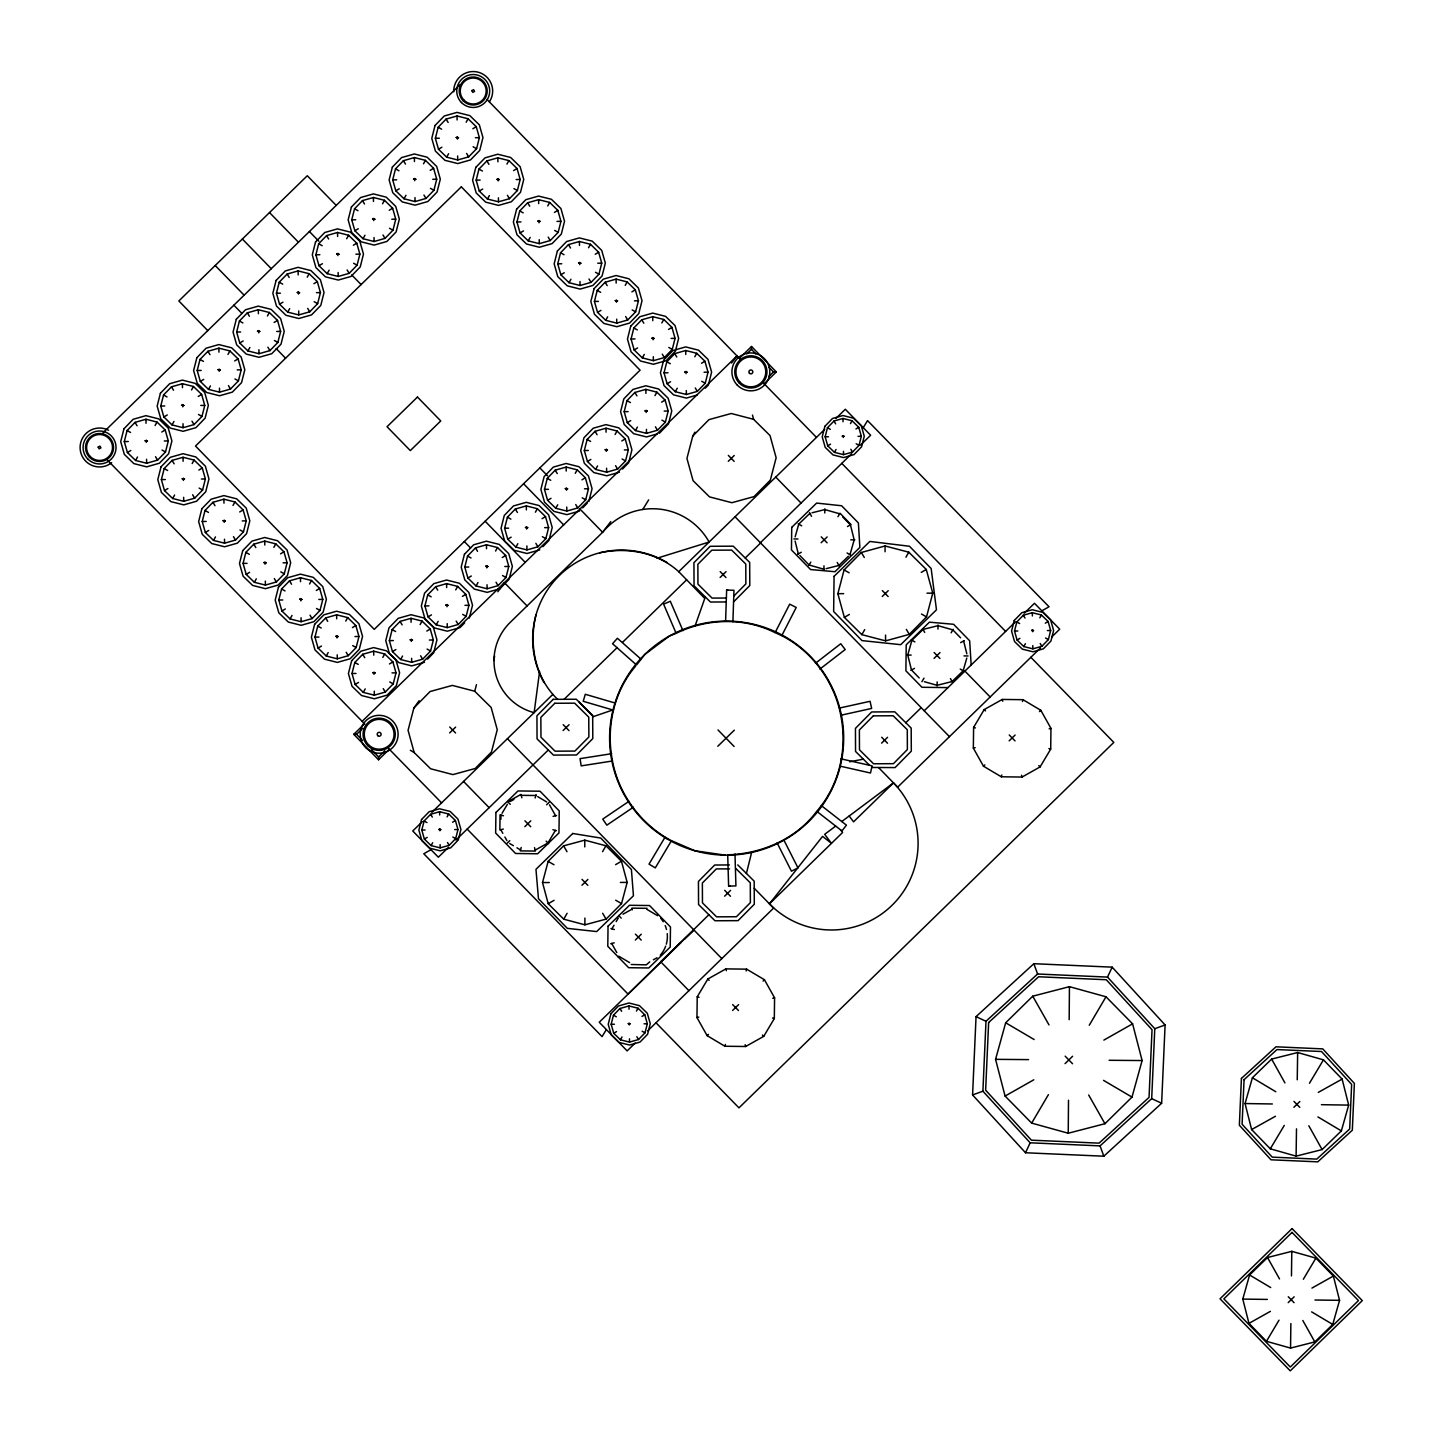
<?xml version="1.0" encoding="UTF-8"?>
<svg xmlns="http://www.w3.org/2000/svg" width="1443" height="1443" viewBox="0 0 1443 1443"><rect width="100%" height="100%" fill="white"/><g stroke="black" fill="none" stroke-linecap="round" stroke-linejoin="round"><path stroke-width="1.5" d="M1068.235 1133.224L1104.941 1123.718L1131.997 1097.113L1142.116 1060.551L1132.593 1023.845L1106.005 996.788L1069.443 986.669L1032.737 996.193L1005.681 1022.78L995.562 1059.342L1005.086 1096.067L1031.673 1123.105L1068.235 1133.224L1068.505 1100.233M1069.173 1019.678L1069.443 986.669M500.919 819.245L500.974 815.061M696.969 1017.568L697.222 996.842L707.828 979.021L725.901 968.884L746.626 969.155L764.447 979.743L774.584 997.816L774.314 1018.542L763.726 1036.363L745.652 1046.5L724.927 1046.247L707.106 1035.641L696.969 1017.568L698.773 1017.099M973.34 748.123L973.61 727.398L984.198 709.577L1002.272 699.44L1022.997 699.693L1040.818 710.299L1050.955 728.372L1050.702 749.097L1040.096 766.918L1022.023 777.056L1001.298 776.785L983.477 766.197L973.34 748.123L975.161 747.654M1290.547 1348.087L1314.826 1341.918L1332.755 1324.44L1339.555 1300.323L1333.368 1276.063L1315.89 1258.134L1291.792 1251.334L1267.513 1257.52L1249.584 1274.999L1242.784 1299.097L1248.971 1323.375L1266.449 1341.305L1290.547 1348.087L1290.872 1323.538M1291.467 1275.901L1291.792 1251.334M823.917 569.877L823.971 565.818M824.783 512.986L824.837 508.91M937.102 685.984L937.156 681.908M937.968 629.076L938.022 625.017M1296.103 1156.132L1322.113 1149.584L1341.359 1130.897L1348.682 1105.104L1342.134 1079.093L1323.447 1059.847L1297.654 1052.524L1271.644 1059.072L1252.398 1077.759L1245.056 1103.552L1251.622 1129.562L1270.291 1148.808L1296.103 1156.132L1296.499 1128.859M1297.239 1079.797L1297.654 1052.524M364.484 723.863L353.751 734.325L378.535 759.758L378.607 756.926L384.794 750.901M746.825 353.86L751.46 349.332L751.532 346.5L776.316 371.933L764.05 383.91M725.595 621.41L726.641 590.043L727.687 590.079M732.9 621.789L733.964 590.295L726.641 590.043M972.582 1094.948L976.045 1016.63L1033.855 963.708L1112.156 967.153L1165.096 1024.963L1161.633 1103.264L1103.823 1156.204L1025.522 1152.759L972.582 1094.948L982.899 1091.197L1030.158 1142.802L1100.071 1145.886L1151.694 1098.628L1154.779 1028.715L1107.521 977.091L1037.589 974.007L985.984 1021.283L982.899 1091.197M493.993 660.533L494.588 656.078M539.592 671.464L534.126 712.644A53.571 53.571 0 0 1 510.155 622.438L602.615 532.287L610.768 521.608M535.984 614.952C528.643 644.281 535.119 678.156 557.665 699.332M746.41 873.448L751.749 851.983M124.296 441.576L127.092 430.537L135.029 422.366L145.977 419.246L157.016 422.041L165.187 429.978L168.308 440.927L165.512 451.966L157.576 460.137L146.627 463.257L135.588 460.461L127.417 452.525L124.296 441.576L128.283 441.522M160.75 406.042L163.546 394.985L171.483 386.814L182.431 383.712L193.47 386.49L201.641 394.426L204.762 405.393L201.966 416.432L194.029 424.603L183.081 427.705L172.042 424.927L163.871 416.991L160.75 406.042L164.736 405.97M161.382 479.617L164.177 468.56L172.096 460.389L183.063 457.287L194.102 460.083L202.273 468.001L205.375 478.968L202.597 490.007L194.661 498.178L183.712 501.28L172.655 498.502L164.484 490.566L161.382 479.617L165.368 479.545M197.204 370.49L200 359.451L207.936 351.28L218.885 348.16L229.924 350.956L238.095 358.892L241.215 369.841L238.42 380.88L230.483 389.051L219.534 392.171L208.495 389.376L200.324 381.439L197.204 370.49L201.19 370.436M236.652 332.034L239.43 320.995L247.366 312.824L258.333 309.722L269.372 312.5L277.543 320.436L280.645 331.385L277.868 342.442L269.931 350.613L258.982 353.715L247.925 350.938L239.754 343.001L236.652 332.034L240.638 331.98M202.236 521.518L205.014 510.461L212.951 502.29L223.899 499.188L234.956 501.966L243.127 509.902L246.23 520.869L243.452 531.908L235.516 540.079L224.549 543.181L213.51 540.404L205.339 532.467L202.236 521.518L206.205 521.446M276.443 293.254L279.221 282.197L287.157 274.026L298.124 270.923L309.163 273.701L317.334 281.638L320.436 292.604L317.658 303.643L309.722 311.814L298.773 314.917L287.716 312.139L279.545 304.202L276.443 293.254L280.429 293.182M315.891 254.798L318.669 243.759L326.605 235.588L337.554 232.467L348.611 235.263L356.782 243.182L359.884 254.148L357.088 265.187L349.17 273.358L338.203 276.461L327.164 273.683L318.993 265.746L315.891 254.798L319.859 254.726M243.073 563.401L245.869 552.362L253.806 544.191L264.754 541.089L275.793 543.867L283.964 551.803L287.085 562.77L284.289 573.809L276.353 581.98L265.404 585.082L254.365 582.305L246.194 574.368L243.073 563.401L247.06 563.347M351.749 219.823L354.545 208.784L362.482 200.613L373.43 197.493L384.469 200.288L392.64 208.225L395.761 219.174L392.965 230.213L385.028 238.384L374.08 241.504L363.041 238.708L354.87 230.772L351.749 219.823L355.736 219.769M278.788 600.035L281.583 588.997L289.52 580.826L300.469 577.723L311.508 580.501L319.679 588.437L322.799 599.386L320.003 610.443L312.067 618.614L301.118 621.717L290.079 618.939L281.908 611.002L278.788 600.035L282.774 599.981M392.712 179.888L395.508 168.849L403.427 160.678L414.394 157.558L425.432 160.353L433.603 168.29L436.724 179.239L433.928 190.278L425.992 198.449L415.043 201.569L404.004 198.773L395.833 190.837L392.712 179.888L396.699 179.834M435.371 138.294L438.167 127.255L446.085 119.084L457.052 115.981L468.091 118.759L476.262 126.695L479.365 137.644L476.587 148.701L468.65 156.872L457.702 159.975L446.663 157.179L438.492 149.26L435.371 138.294L439.357 138.239M314.971 637.139L317.749 626.1L325.685 617.929L336.634 614.808L347.691 617.604L355.844 625.54L358.964 636.489L356.168 647.528L348.25 655.699L337.283 658.82L326.244 656.024L318.073 648.087L314.971 637.139L318.939 637.084M476.172 180.141L478.95 169.084L486.886 160.913L497.835 157.81L508.892 160.606L517.063 168.524L520.165 179.491L517.388 190.53L509.451 198.701L498.484 201.804L487.445 199.026L479.274 191.089L476.172 180.141L480.14 180.068M352.002 673.502L354.798 662.463L362.734 654.292L373.683 651.172L384.722 653.968L392.893 661.904L396.013 672.853L393.217 683.892L385.281 692.063L374.332 695.183L363.293 692.387L355.122 684.451L352.002 673.502L355.988 673.448M389.357 640.62L392.135 629.581L400.072 621.41L411.039 618.307L422.077 621.085L430.248 629.022L433.351 639.971L430.573 651.027L422.637 659.198L411.67 662.301L400.631 659.523L392.46 651.587L389.357 640.62L393.344 640.566M516.955 221.969L519.751 210.931L527.669 202.76L538.636 199.657L549.675 202.435L557.846 210.371L560.948 221.32L558.17 232.377L550.234 240.548L539.285 243.651L528.228 240.873L520.057 232.936L516.955 221.969L520.941 221.915M424.927 605.934L427.723 594.895L435.66 586.724L446.608 583.621L457.647 586.399L465.818 594.336L468.939 605.284L466.143 616.341L458.207 624.512L447.258 627.615L436.219 624.837L428.048 616.901L424.927 605.934L428.914 605.88M464.79 567.081L467.568 556.042L475.505 547.871L486.453 544.769L497.51 547.546L505.681 555.483L508.784 566.45L505.988 577.489L498.069 585.66L487.103 588.762L476.064 585.984L467.893 578.048L464.79 567.081L468.759 567.027M557.756 263.816L560.533 252.778L568.47 244.607L579.419 241.486L590.476 244.282L598.647 252.218L601.749 263.167L598.953 274.206L591.035 282.377L580.068 285.498L569.029 282.702L560.858 274.765L557.756 263.816L561.724 263.762M469.282 618.091L472.528 605.248L468.903 592.496L459.397 583.261L446.554 580.032L433.82 583.639L424.585 593.145L421.338 605.988L424.963 618.74L434.469 627.958L447.312 631.204L460.046 627.597L464.664 622.835M421.807 830.068L424.098 820.995L430.627 814.285L439.628 811.724L448.701 814.014L455.411 820.526L457.972 829.545L455.681 838.617L449.152 845.327L440.151 847.871L431.078 845.58L424.368 839.068L421.807 830.068L425.09 830.014M504.635 528.228L507.413 517.189L515.349 509.018L526.316 505.916L537.355 508.694L545.526 516.63L548.629 527.597L545.851 538.636L537.914 546.807L526.948 549.909L515.909 547.131L507.738 539.195L504.635 528.228L508.621 528.174M544.48 489.393L547.276 478.336L555.194 470.165L566.161 467.063L577.2 469.841L585.371 477.777L588.473 488.744L585.696 499.783L577.759 507.954L566.81 511.056L555.771 508.279L547.6 500.342L544.48 489.393L548.466 489.321M594.426 301.443L597.222 290.404L605.158 282.233L616.107 279.112L627.146 281.908L635.317 289.845L638.437 300.793L635.641 311.832L627.705 320.003L616.756 323.124L605.717 320.328L597.546 312.391L594.426 301.443L598.412 301.389M584.325 450.541L587.121 439.484L595.057 431.313L606.006 428.21L617.045 430.988L625.216 438.925L628.336 449.891L625.54 460.93L617.604 469.101L606.655 472.204L595.616 469.426L587.445 461.489L584.325 450.541L588.311 450.469M588.834 501.533L592.063 488.69L588.455 475.937L578.95 466.72L566.107 463.474L553.354 467.081L544.137 476.587L540.891 489.43L544.516 502.182L554.022 511.417L566.865 514.646L579.599 511.038M631.06 339.015L633.838 327.958L641.774 319.787L652.741 316.684L663.78 319.462L671.951 327.399L675.053 338.365L672.276 349.404L664.339 357.575L653.372 360.678L642.333 357.9L634.162 349.964L631.06 339.015L635.028 338.943M624.188 411.688L626.965 400.631L634.902 392.46L645.851 389.357L656.908 392.153L665.079 400.072L668.181 411.039L665.403 422.077L657.467 430.248L646.5 433.351L635.461 430.573L627.29 422.637L624.188 411.688L628.156 411.616M664.033 372.835L666.81 361.796L674.747 353.625L685.714 350.505L696.753 353.301L704.924 361.219L708.026 372.186L705.248 383.225L697.312 391.396L686.363 394.498L675.306 391.72L667.135 383.784L664.033 372.835L668.019 372.781M611.165 1024.277L613.455 1015.205L619.967 1008.495L628.968 1005.951L638.04 1008.224L644.768 1014.754L647.312 1023.754L645.021 1032.827L638.509 1039.537L629.509 1042.099L620.436 1039.808L613.726 1033.278L611.165 1024.277L614.429 1024.241M825.162 436.814L827.452 427.741L833.982 421.031L842.983 418.47L852.055 420.761L858.765 427.29L861.327 436.291L859.036 445.364L852.506 452.074L843.506 454.635L834.433 452.344L827.723 445.815L825.162 436.814L828.444 436.778M1014.519 631.042L1016.81 621.969L1023.321 615.241L1032.322 612.698L1041.395 614.989L1048.123 621.5L1050.666 630.501L1048.376 639.574L1041.864 646.284L1032.863 648.845L1023.79 646.554L1017.081 640.043L1014.519 631.042L1017.784 630.988M413.888 707.972L408.062 730.302L414.177 752.561L430.627 768.776L452.958 774.602L475.234 768.488L491.45 752.037L497.258 729.707L491.143 707.449L474.693 691.233L452.362 685.407L430.104 691.522L413.888 707.972L419.137 700.703M692.766 436.057L686.94 458.405L693.073 480.663L709.505 496.879L731.854 502.705L754.112 496.572L770.328 480.14L776.154 457.792L770.021 435.533L753.589 419.318L731.24 413.492L708.982 419.624L692.766 436.057L694.931 432.16M837.86 593.686L844.083 569.931L861.363 552.471L885.046 545.977L908.801 552.2L926.262 569.462L932.755 593.145L926.532 616.901L909.27 634.379L885.587 640.872L861.832 634.649L844.353 617.37L837.86 593.686L843.668 593.65M542.514 882.557L548.142 861.381L563.618 845.851L584.776 840.151L605.952 845.778L621.464 861.255L627.164 882.413L621.536 903.589L606.06 919.119L584.902 924.819L563.726 919.173L548.214 903.715L542.514 882.557L549.278 882.539M474.693 691.233L476.479 684.704M705.302 596.933L695.129 625.775M521.23 847.456L520.274 850.883L535.407 851.081L534.523 847.636M535.155 798.015L536.129 794.57M631.222 964.501L646.32 964.844L649.729 961.85M724.927 1046.247L725.432 1044.443M746.121 970.941L746.626 969.155M1001.298 776.785L1001.803 774.999M1022.492 701.496L1022.997 699.693M795.147 536.814L798.773 524.098L809.866 513.347M849.981 554.707L854.202 539.862L850.432 524.891L842.748 516.973M966.792 658.08L963.166 670.815L952.073 681.547L937.102 685.317L924.368 681.709M1025.522 1152.759L1030.158 1142.802M1107.521 977.091L1112.156 967.153M781.817 635.551L796.211 607.485L789.7 604.148L775.089 632.647C808.928 646.59 834.036 679.617 840.764 715.277L871.644 708.441L870.057 701.298L839.573 708.044M135.588 460.461L137.518 456.998M155.086 425.523L157.016 422.041M172.042 424.927L173.972 421.446M191.54 389.971L193.47 386.49M208.495 389.376L210.425 385.912M227.994 354.437L229.924 350.956M247.925 350.938L249.873 347.456M267.424 315.981L269.372 312.5M172.655 498.502L174.603 495.021M192.172 463.546L194.102 460.083M287.716 312.139L289.664 308.658M307.215 277.182L309.163 273.701M327.164 273.683L329.094 270.202M346.663 238.726L348.611 235.263M363.041 238.708L364.971 235.227M382.539 203.752L384.469 200.288M213.51 540.404L215.458 536.922M233.008 505.447L234.956 501.966M404.004 198.773L405.934 195.292M423.502 163.817L425.432 160.353M446.663 157.179L448.593 153.716M466.161 122.24L468.091 118.759M254.365 582.305L256.295 578.823M273.863 547.348L275.793 543.867M487.445 199.026L489.375 195.545M506.944 164.069L508.892 160.606M290.079 618.939L292.009 615.458M309.578 583.982L311.508 580.501M528.228 240.873L530.176 237.392M547.745 205.916L549.675 202.435M326.244 656.024L328.174 652.561M345.743 621.085L347.691 617.604M569.029 282.702L570.959 279.221M588.528 247.745L590.476 244.282M363.293 692.387L365.223 688.906M382.792 657.431L384.722 653.968M400.631 659.523L402.579 656.042M420.129 624.566L422.077 621.085M605.717 320.328L607.647 316.847M625.216 285.371L627.146 281.908M436.219 624.837L438.149 621.356M455.717 589.88L457.647 586.399M476.064 585.984L477.994 582.503M495.562 551.028L497.51 547.546M515.909 547.131L517.857 543.65M535.407 512.175L537.355 508.694M555.771 508.279L557.701 504.797M575.27 473.322L577.2 469.841M642.333 357.9L644.281 354.419M661.832 322.943L663.78 319.462M595.616 469.426L597.546 465.945M615.115 434.469L617.045 430.988M635.461 430.573L637.409 427.092M654.96 395.616L656.908 392.153M675.306 391.72L677.254 388.239M694.804 356.764L696.753 353.301M431.078 845.58L432.684 842.73M447.096 816.864L448.701 814.014M834.433 452.344L836.038 449.476M850.45 423.629L852.055 420.761M620.436 1039.808L622.023 1036.94M636.453 1011.092L638.04 1008.224M1023.79 646.554L1025.378 643.704M1039.808 617.838L1041.395 614.989M861.832 634.649L864.7 629.617M905.933 557.232L908.801 552.2M563.726 919.173L567.099 913.311M602.579 851.659L605.952 845.778M1031.673 1123.105L1048.412 1094.66M1089.267 1025.233L1106.005 996.788M502.056 813.275L507.395 804.292M555.411 830.392L547.943 842.983L535.173 850.143M664.989 837.265L649.007 864.141L655.302 867.874L671.464 840.71C641.54 824.963 619.119 795.003 612.608 761.814M611.886 928.823L614.015 925.234M616.161 921.644L618.289 918.037M1266.449 1341.305L1279.003 1320.183M1303.336 1279.256L1315.89 1258.134M808.729 565.566L810.822 562.085M837.932 516.72L840.024 513.239L851.009 524.567L847.456 526.533M921.915 681.655L924.007 678.174M951.117 632.828L953.21 629.328M1270.291 1148.808L1284.288 1125.396M1309.45 1083.278L1323.447 1059.847M863.257 427.687L867.532 420.598L1049.025 606.763L1041.828 610.84M642.766 509.469L648.647 499.873M606.367 1029.58L602.056 1036.615L423.791 853.769L430.97 849.674M497.835 591.756L504.401 582.665L527.074 605.934M731.565 363.023L736.994 355.898L362.139 721.356M635.515 666.287C613.528 691.846 605.88 728.192 612.517 760.984L581.186 765.872L580.05 758.639L611.652 753.697M816.251 811.886C795.796 839.267 761.381 853.823 727.705 854.833L728.625 886.128L735.93 885.912L734.992 853.967M841.774 821.536L893.488 782.882A86.634 86.634 0 0 1 891.936 905.392A86.634 86.634 0 0 1 769.444 903.841L822.582 836.363L831.457 843.361L824.693 834.307L835.695 826.081M427.543 659.108L433.712 652.777L436.94 639.934L433.333 627.182L423.827 617.947L410.984 614.718L398.232 618.326L389.015 627.831L385.768 640.674L389.376 653.426L398.881 662.644L411.724 665.89L424.476 662.283M542.821 546.717L548.989 540.385L552.218 527.543L548.611 514.79L539.105 505.555L526.262 502.326L513.51 505.934L504.292 515.44L501.046 528.282L504.653 541.035L514.159 550.27L527.002 553.499L539.754 549.891M582.683 507.864L587.301 503.12M622.528 469.011L628.679 462.68L631.926 449.837L628.3 437.085L618.794 427.868L605.952 424.621L593.217 428.228L583.982 437.734L580.735 450.595L584.361 463.329L593.867 472.564L606.709 475.793L619.444 472.186M659.307 433.333L668.524 423.827L671.771 410.984L668.163 398.232L658.657 389.015L645.815 385.768L633.062 389.394L623.827 398.881L620.598 411.742L624.206 424.476L633.711 433.712L646.554 436.94L657.178 433.928M705.302 388.149L708.387 384.974L711.615 372.132L708.008 359.379L698.502 350.162L685.659 346.915L672.907 350.541L663.69 360.047L660.443 372.889L664.051 385.624L673.556 394.859L686.417 398.088L697.023 395.075M733.765 596.139L745.869 583.91L745.778 564.051L731.673 550.108L711.814 550.198L697.853 564.303L697.961 584.144L712.066 598.105L726.37 598.033M733.567 601.911L749.801 585.515L749.675 562.409L733.26 546.176L710.172 546.284L693.939 562.698L694.047 585.786L710.461 602.038L726.244 601.947M102.904 432.864L460.028 84.686M739.249 358.477L751.532 346.5M353.751 734.325L356.565 734.325L362.752 728.3M768.866 376.461L773.502 371.933L776.316 371.933M378.535 759.758L389.285 749.278M449.675 732.9L455.627 727.11M728.282 461.291L734.234 455.483M422.366 821.608L412.752 830.988L438.329 857.214L448.575 847.239M431.8 812.409L552.849 694.39M599.711 552.813C627.092 546.789 657.701 552.416 678.715 571.681L824.747 429.311M835.822 418.524L845.309 409.271L870.634 435.245L860.389 445.238M564.123 699.296L617.225 647.528M686.652 579.833L622.654 642.225M563.113 730.537L569.047 724.729M720.111 577.471L726.063 571.662M760.371 542.748L851.659 453.733M455.952 840.024L548.304 749.999M745.219 558.008L760.623 543.001M507.251 843.163L509.812 840.674M546.59 804.797L549.134 802.308M524.837 826.677L530.79 820.869M821.175 542.748L827.128 536.94M717.784 746.265L734.307 730.158M581.944 885.244L587.896 879.436M882.268 596.482L888.221 590.692M618.163 956.907L618.849 956.222L629.635 962.643M635.335 940.024L641.287 934.216M934.054 658.387L940.006 652.579M724.62 896.193L730.573 890.385M881.619 743.127L887.571 737.319M708.874 914.718L628.084 994.137L467.171 829.094M905.789 722.727L921.211 707.701M681.06 942.495L599.242 1022.257L627.146 1050.901L635.154 1043.073M684.271 939.357L693.903 929.959L660.66 961.723L688.906 990.674M924.205 710.786L1015.475 621.807M1024.223 613.275L1034.469 603.282L1059.703 629.184L1051.694 636.994M769.444 903.841L842.568 832.539L840.602 829.887M893.488 782.882L853.534 821.843L849.187 815.998M647.727 1030.825L773.61 908.098L754.22 888.239M1040.475 647.925L897.654 787.156L878.643 767.658M732.611 1010.461L738.563 1004.653M1009.162 740.836L1015.114 735.046M707.106 1035.641L708.441 1034.342M763.113 981.042L764.447 979.743M983.477 766.197L984.811 764.898M1039.483 711.597L1040.818 710.299M1065.06 1063.635L1072.618 1056.258M1293.902 1107.286L1299.854 1101.478M1288.202 1302.614L1294.137 1296.824M848.394 556.24L838.888 565.458L826.063 568.686M815.511 663.221L840.746 643.74L845.201 649.53L819.895 669.083M629.022 801.316L602.741 819.101L606.836 825.162L633.405 807.196M438.492 149.26L441.901 147.204M472.853 128.734L476.262 126.695M395.833 190.837L399.242 188.799M430.194 170.328L433.603 168.29M354.87 230.772L358.279 228.734M389.231 210.263L392.64 208.225M318.993 265.746L322.402 263.708M353.355 245.238L356.782 243.182M279.545 304.202L282.972 302.164M313.925 283.676L317.334 281.638M479.274 191.089L482.684 189.051M513.636 170.581L517.063 168.524M239.754 343.001L243.182 340.963M274.116 322.474L277.543 320.436M200.324 381.439L203.734 379.401M234.686 360.93L238.095 358.892M163.871 416.991L167.28 414.953M198.232 396.464L201.641 394.426M127.417 452.525L130.826 450.487M161.778 432.016L165.187 429.978M520.057 232.936L523.484 230.898M554.437 212.41L557.846 210.371M164.484 490.566L167.911 488.528M198.863 470.057L202.273 468.001M560.858 274.765L564.267 272.727M595.219 254.257L598.647 252.218M205.339 532.467L208.766 530.429M239.7 511.94L243.127 509.902M597.546 312.391L600.955 310.353M631.908 291.883L635.317 289.845M246.194 574.368L249.603 572.33M280.555 553.841L283.964 551.803M634.162 349.964L637.59 347.925M668.524 329.437L671.951 327.399M281.908 611.002L285.317 608.964M316.27 590.476L319.679 588.437M667.135 383.784L670.562 381.746M701.514 363.275L704.924 361.219M627.29 422.637L630.717 420.598M661.652 402.128L665.079 400.072M587.445 461.489L590.854 459.451M621.807 440.963L625.216 438.925M547.6 500.342L551.01 498.304M581.962 479.816L585.371 477.777M318.073 648.087L321.482 646.049M352.435 627.579L355.844 625.54M507.738 539.195L511.165 537.157M542.099 518.668L545.526 516.63M467.893 578.048L471.302 576.01M502.254 557.521L505.681 555.483M428.048 616.901L431.457 614.862M462.409 596.374L465.818 594.336M392.46 651.587L395.887 649.548M426.821 631.06L430.248 629.022M355.122 684.451L358.531 682.413M389.484 663.942L392.893 661.904M827.723 445.815L830.537 444.137M855.952 428.968L858.765 427.29M424.368 839.068L427.182 837.391M452.597 822.203L455.411 820.526M1017.081 640.043L1019.876 638.365M1045.309 623.178L1048.123 621.5M613.726 1033.278L616.522 1031.601M641.955 1016.431L644.768 1014.754M844.353 617.37L849.368 614.447M921.265 572.384L926.262 569.462M548.214 903.715L554.058 900.324M615.62 864.646L621.464 861.255M1005.086 1096.067L1033.801 1079.797M1103.877 1040.096L1132.593 1023.845M510.281 801.46L513.924 799.422M623.015 914.195L632.124 909.09M653.372 959.811L657.016 957.755M1248.971 1323.375L1270.399 1311.362M1311.94 1288.076L1333.368 1276.063M797.745 554.238L801.298 552.254M910.93 670.328L914.483 668.362M960.641 642.64L964.195 640.656M1251.622 1129.562L1275.45 1116.269M1318.289 1092.387L1342.134 1079.093M675.685 633.531L669.408 636.038L644.949 654.328L636.543 664.989L612.553 643.74L617.406 638.257L641.089 659.235M1154.779 1028.715L1165.096 1024.963M657.034 558.225L709.126 542.027A64.719 64.719 0 0 0 602.615 532.287L579.942 509.018M592.694 716.846L613.509 709.722M849.674 761.814L863.347 759.162M503.3 829.076L499.855 829.941L500.036 814.808L503.463 815.764M553.084 816.395L556.547 815.529M1049.151 728.841L1050.955 728.372M610.75 943.704L614.213 942.82M772.781 998.285L774.584 997.816M811.994 512.806L824.837 509.577L839.682 513.798M475.396 137.716L479.365 137.644M432.738 179.293L436.724 179.239M516.179 179.545L520.165 179.491M391.774 219.228L395.761 219.174M556.98 221.392L560.948 221.32M355.898 254.202L359.884 254.148M597.763 263.221L601.749 263.167M316.468 292.658L320.436 292.604M634.451 300.847L638.437 300.793M276.677 331.457L280.645 331.385M671.085 338.42L675.053 338.365M237.229 369.895L241.215 369.841M704.058 372.24L708.026 372.186M200.775 405.447L204.762 405.393M664.195 411.093L668.181 411.039M164.322 440.981L168.308 440.927M858.044 436.327L861.327 436.291M624.35 449.945L628.336 449.891M201.407 479.022L205.375 478.968M584.505 488.798L588.473 488.744M242.244 520.923L246.23 520.869M544.66 527.651L548.629 527.597M283.099 562.824L287.085 562.77M504.797 566.504L508.784 566.45M318.813 599.458L322.799 599.386M464.953 605.357L468.939 605.284M354.978 636.543L358.964 636.489M1047.402 630.555L1050.666 630.501M429.383 640.043L433.351 639.971M392.027 672.907L396.013 672.853M454.689 829.581L457.972 829.545M644.047 1023.808L647.312 1023.754M728.607 885.605L730.248 886.074M926.965 593.181L932.755 593.145M729.382 864.934L714.682 865.024L698.448 881.439L698.556 904.527L714.97 920.76L738.058 920.652L754.31 904.238L754.184 881.15L737.77 864.898M729.563 868.866L716.323 868.92L702.362 883.026L702.47 902.885L716.576 916.846L736.417 916.738L750.378 902.633L750.288 882.791L736.183 868.83M620.4 882.431L627.164 882.413M995.562 1059.342L1028.57 1059.613M1109.108 1060.28L1142.116 1060.551M947.979 687.608L921.951 687.283L905.897 670.815L906.222 644.787L929.418 622.167L953.607 624.296L969.66 640.764L971.175 664.989M521.23 795.327L535.858 795.508M1242.784 1299.097L1267.351 1299.421M1314.988 1300.017L1339.555 1300.323M793.903 538.924L797.961 538.997M850.793 539.808L854.851 539.862M907.088 655.032L911.146 655.086M963.978 655.898L968.055 655.97M1245.056 1103.552L1272.347 1103.967M1321.391 1104.689L1348.682 1105.104M725.162 855.14L694.913 850.775L671.897 840.89M840.89 758.82L872.095 765.872L870.49 773.015L839.826 766.089M973.61 727.398L975.396 727.903M1048.899 748.592L1050.702 749.097M552.922 829.689L556.349 830.663M610.948 928.552L614.375 929.526M697.222 996.842L699.025 997.347M772.528 1018.036L774.314 1018.542M823.917 569.227L809.072 565.007L799.855 555.501M615.403 703.102L585.281 694.281L583.225 701.298L613.455 710.154M774.747 632.503C744.227 617.225 706.583 618.289 676.154 633.351L663.6 604.13L670.31 601.244L682.954 630.627M976.045 1016.63L985.984 1021.283M1151.694 1098.628L1161.633 1103.264M438.167 127.255L441.63 129.185M473.106 146.753L476.587 148.701M478.95 169.084L482.431 171.032M513.906 188.6L517.388 190.53M519.751 210.931L523.214 212.879M554.689 230.429L558.17 232.377M560.533 252.778L564.015 254.708M595.49 272.276L598.953 274.206M395.508 168.849L398.971 170.779M430.447 188.348L433.928 190.278M597.222 290.404L600.685 292.334M632.16 309.902L635.641 311.832M827.452 427.741L830.32 429.347M856.168 443.759L859.036 445.364M633.838 327.958L637.319 329.906M668.794 347.474L672.276 349.404M666.81 361.796L670.292 363.726M701.767 381.295L705.248 383.225M354.545 208.784L358.008 210.714M389.484 228.283L392.965 230.213M626.965 400.631L630.447 402.579M661.922 420.147L665.403 422.077M1016.81 621.969L1019.66 623.556M1045.526 637.986L1048.376 639.574M318.669 243.759L322.15 245.689M353.625 263.257L357.088 265.187M587.121 439.484L590.602 441.432M622.077 458.982L625.54 460.93M279.221 282.197L282.702 284.145M314.177 301.695L317.658 303.643M547.276 478.336L550.739 480.285M582.214 497.835L585.696 499.783M239.43 320.995L242.911 322.943M274.386 340.494L277.868 342.442M507.413 517.189L510.894 519.137M542.37 536.688L545.851 538.636M200 359.451L203.481 361.381M234.956 378.95L238.42 380.88M467.568 556.042L471.049 557.99M502.525 575.541L505.988 577.489M163.546 394.985L167.009 396.933M198.485 414.484L201.966 416.432M427.723 594.895L431.186 596.843M462.68 614.393L466.143 616.341M127.092 430.537L130.555 432.467M162.031 450.036L165.512 451.966M164.177 468.56L167.641 470.508M199.116 488.077L202.597 490.007M205.014 510.461L208.495 512.409M239.971 529.96L243.452 531.908M392.135 629.581L395.616 631.529M427.092 649.079L430.573 651.027M245.869 552.362L249.332 554.31M280.808 571.861L284.289 573.809M281.583 588.997L285.047 590.927M316.522 608.495L320.003 610.443M317.749 626.1L321.23 628.03M352.705 645.598L356.168 647.528M354.798 662.463L358.279 664.393M389.754 681.962L393.217 683.892M424.098 820.995L426.966 822.582M452.813 837.012L455.681 838.617M613.455 1015.205L616.305 1016.81M642.171 1031.24L645.021 1032.827M844.083 569.931L849.133 572.799M921.5 614.033L926.532 616.901M548.142 861.381L554.004 864.754M615.674 900.216L621.536 903.589M1005.681 1022.78L1034.126 1039.519M1103.552 1080.374L1131.997 1097.113M537.662 796.59L546.644 801.929M657.557 915.674L646.771 909.27L647.041 908.332L631.89 908.134L632.323 909.811M1249.584 1274.999L1270.706 1287.553M1311.633 1311.885L1332.755 1324.44M509.74 843.542L513.347 845.67M516.937 847.817L520.526 849.945M798.213 523.755L801.695 525.847M847.059 552.958L850.54 555.05M911.399 639.844L914.88 641.937M960.244 669.065L963.726 671.139M1252.398 1077.759L1275.81 1091.756M1317.928 1116.918L1341.359 1130.897M410.335 750.252L414.177 752.561M821.247 805.537L846.428 825.162L841.936 830.934L816.72 811.291C839.231 785.695 847.546 749.061 840.836 715.89M869.552 765.295L855.555 751.46L855.446 728.372L871.68 711.958L894.786 711.832L911.182 728.084L911.309 751.172L895.057 767.586L871.734 767.46M751.46 349.332L755.861 353.86M769.083 367.424L773.502 371.933M486.922 99.387L740.115 359.091M763.491 383.062L816.449 437.391M841.792 463.365L1005.609 631.421M1030.861 657.305L1113.816 742.405L738.96 1107.863L655.988 1022.762M775.757 477.074L801.081 503.066M964.916 671.103L990.151 696.987M882.34 590.62L888.148 596.554M934.126 652.507L939.934 658.459M821.247 536.868L827.055 542.821M1009.234 734.956L1015.042 740.908M984.198 709.577L985.497 710.912M1038.798 765.584L1040.096 766.918M728.354 455.411L734.144 461.363M735.046 516.756L949.44 736.67M1293.974 1101.406L1299.782 1107.358M720.183 571.59L725.973 577.543M881.691 737.247L887.499 743.199M336.219 205.393L307.287 175.739L178.842 300.956L207.774 330.627M678.715 571.681L704.292 597.925M309.397 231.547L318.813 241.179M351.713 274.928L361.111 284.578M539.844 467.911L547.564 475.811M269.516 212.554L298.448 242.226M523.593 483.766L563.672 524.891M1065.15 1056.168L1072.528 1063.725M1288.274 1296.752L1294.064 1302.686M242.37 239.033L271.284 268.705M717.983 729.942L734.108 746.482M485.137 521.248L525.234 562.373M215.205 265.512L244.138 295.184M233.874 305.194L241.702 313.221M276.172 348.575L285.57 358.225M464.321 541.558L470.49 547.871M579.238 702.182L592.676 715.962M563.185 724.657L568.975 730.609M724.693 890.313L730.483 896.265M507.413 738.69L721.807 958.603M707.828 979.021L709.126 980.356M732.683 1004.581L738.491 1010.533M762.427 1035.028L763.726 1036.363M449.747 727.038L455.555 732.972M510.263 804.346L507.774 801.785L520.977 794.39L521.861 797.835M546.121 841.125L548.611 843.686M618.686 915.547L621.175 918.091M524.909 820.796L530.717 826.749M582.016 879.364L587.824 885.317M635.425 934.144L641.215 940.096M463.564 781.439L489.141 807.683M107.341 460.01L364.7 723.989M388.636 748.538L441.594 802.867M356.565 734.325L362.446 740.349M371.266 749.404L378.607 756.926M960.551 637.806L952.867 629.888L938.022 625.667L923.051 629.437L911.958 640.187L907.737 655.032L911.507 670.021L919.191 677.939M1023.321 615.241L1024.999 618.055M1040.187 643.488L1041.864 646.284M833.982 421.031L835.659 423.845M850.829 449.26L852.506 452.074M674.747 353.625L676.785 357.034M695.273 387.987L697.312 391.396M641.774 319.787L643.812 323.214M662.301 354.166L664.339 357.575M605.158 282.233L607.196 285.642M625.667 316.594L627.705 320.003M568.47 244.607L570.508 248.016M588.978 278.968L591.035 282.377M527.669 202.76L529.725 206.187M548.196 237.121L550.234 240.548M634.902 392.46L636.94 395.887M655.429 426.839L657.467 430.248M486.886 160.913L488.924 164.34M507.413 195.292L509.451 198.701M446.085 119.084L448.142 122.493M466.612 153.445L468.65 156.872M595.057 431.313L597.095 434.74M615.566 465.692L617.604 469.101M403.427 160.678L405.483 164.087M423.953 195.039L425.992 198.449M555.194 470.165L557.251 473.593M575.721 504.527L577.759 507.954M362.482 200.613L364.52 204.022M382.99 234.975L385.028 238.384M515.349 509.018L517.388 512.445M535.876 543.38L537.914 546.807M326.605 235.588L328.643 238.997M347.114 269.949L349.17 273.358M475.505 547.871L477.543 551.298M496.031 582.232L498.069 585.66M287.157 274.026L289.195 277.453M307.684 308.387L309.722 311.814M435.66 586.724L437.698 590.151M456.168 621.085L458.207 624.512M247.366 312.824L249.405 316.251M267.893 347.186L269.931 350.613M400.072 621.41L402.11 624.837M420.598 655.771L422.637 659.198M619.967 1008.495L621.644 1011.309M636.832 1036.723L638.509 1039.537M207.936 351.28L209.975 354.689M228.445 385.642L230.483 389.051M362.734 654.292L364.772 657.701M383.243 688.654L385.281 692.063M325.685 617.929L327.723 621.338M346.194 652.29L348.25 655.699M430.627 814.285L432.305 817.081M447.474 842.514L449.152 845.327M289.52 580.826L291.558 584.235M310.029 615.187L312.067 618.614M171.483 386.814L173.521 390.241M191.991 421.176L194.029 424.603M253.806 544.191L255.844 547.619M274.314 578.553L276.353 581.98M212.951 502.29L214.989 505.717M233.477 536.652L235.516 540.079M172.096 460.389L174.152 463.816M192.622 494.769L194.661 498.178M135.029 422.366L137.067 425.775M155.537 456.728L157.576 460.137M861.363 552.471L864.285 557.467M906.348 629.364L909.27 634.379M563.618 845.851L567.009 851.713M602.669 913.257L606.06 919.119M1032.737 996.193L1048.989 1024.909M1088.689 1095.003L1104.941 1123.718M1267.513 1257.52L1279.526 1278.949M1302.813 1320.489L1314.826 1341.918M549.458 804.815L555.609 815.764M611.706 943.469L616.81 952.578M500.793 829.707L502.831 833.351M504.888 836.994L506.926 840.656M1271.644 1059.072L1284.919 1082.899M1308.819 1125.756L1322.113 1149.584M922.726 628.859L924.71 632.413M950.432 678.571L952.398 682.124M809.541 512.77L811.525 516.323M837.229 562.481L839.213 566.035M783.928 840.169L797.979 867.892L791.449 871.193L777.11 842.91M1033.855 963.708L1037.589 974.007M1100.071 1145.886L1103.823 1156.204M752.488 415.097L753.589 419.318M1002.272 699.44L1002.741 701.244M1021.554 775.234L1022.023 777.056M725.901 968.884L726.37 970.706M745.183 1044.696L745.652 1046.5M963.617 640.981L966.846 653.823M795.093 541.089L798.322 553.914M1032.322 612.698L1032.376 615.963M1032.575 629.833L1032.611 631.691M1032.809 645.58L1032.863 648.845M842.983 418.47L843.019 421.753M843.235 435.606L843.253 437.482M843.47 451.352L843.506 454.635M685.714 350.505L685.768 354.491M686.02 371.356L686.056 373.629M686.291 390.53L686.363 394.498M652.741 316.684L652.795 320.671M653.048 337.536L653.066 339.808M653.318 356.71L653.372 360.678M645.851 389.357L645.923 393.344M646.157 410.209L646.193 412.482M646.446 429.383L646.5 433.351M628.968 1005.951L629.022 1009.216M629.22 1023.087L629.256 1024.945M629.455 1038.816L629.509 1042.099M616.107 279.112L616.161 283.099M616.414 299.982L616.45 302.236M616.702 319.137L616.756 323.124M606.006 428.21L606.06 432.197M606.313 449.062L606.349 451.334M606.601 468.235L606.655 472.204M579.419 241.486L579.491 245.472M579.725 262.355L579.761 264.61M580.014 281.511L580.068 285.498M566.161 467.063L566.215 471.049M566.468 487.914L566.504 490.187M566.756 507.088L566.81 511.056M538.636 199.657L538.69 203.625M538.942 220.508L538.979 222.781M539.213 239.664L539.285 243.651M526.316 505.916L526.37 509.884M526.623 526.767L526.641 529.04M526.893 545.941L526.948 549.909M497.835 157.81L497.907 161.796M498.142 178.661L498.178 180.934M498.43 197.835L498.484 201.804M486.453 544.769L486.525 548.737M486.76 565.62L486.796 567.893M487.049 584.776L487.103 588.762M457.052 115.981L457.106 119.949M457.359 136.832L457.395 139.105M457.647 155.988L457.702 159.975M446.608 583.621L446.663 587.59M446.915 604.473L446.951 606.745M447.204 623.629L447.258 627.615M439.628 811.724L439.664 814.988M439.881 828.859L439.899 830.717M440.115 844.606L440.151 847.871M414.394 157.558L414.448 161.544M414.7 178.427L414.736 180.682M414.989 197.583L415.043 201.569M411.039 618.307L411.093 622.276M411.345 639.159L411.363 641.432M411.616 658.315L411.67 662.301M373.43 197.493L373.484 201.479M373.737 218.362L373.773 220.617M374.026 237.518L374.08 241.504M373.683 651.172L373.737 655.158M373.99 672.041L374.026 674.296M374.278 691.197L374.332 695.183M337.554 232.467L337.626 236.454M337.86 253.319L337.896 255.591M338.149 272.493L338.203 276.461M336.634 614.808L336.706 618.794M336.94 635.678L336.977 637.932M337.229 654.833L337.283 658.82M298.124 270.923L298.178 274.91M298.43 291.775L298.467 294.047M298.701 310.948L298.773 314.917M300.469 577.723L300.523 581.691M300.775 598.574L300.811 600.847M301.064 617.73L301.118 621.717M264.754 541.089L264.809 545.057M265.061 561.94L265.097 564.213M265.35 581.096L265.404 585.082M258.333 309.722L258.387 313.69M258.64 330.573L258.676 332.846M258.91 349.729L258.982 353.715M223.899 499.188L223.972 503.174M224.206 520.039L224.242 522.312M224.495 539.213L224.549 543.181M218.885 348.16L218.939 352.146M219.192 369.029L219.228 371.284M219.48 388.185L219.534 392.171M182.431 383.712L182.485 387.698M182.738 404.563L182.774 406.836M183.027 423.737L183.081 427.705M183.063 457.287L183.117 461.273M183.369 478.138L183.405 480.411M183.64 497.312L183.712 501.28M145.977 419.246L146.032 423.232M146.284 440.115L146.32 442.37M146.573 459.271L146.627 463.257M885.046 545.977L885.082 551.767M885.551 635.064L885.587 640.872M584.776 840.151L584.776 846.915M584.902 918.055L584.902 924.819M544.029 682.593A88.997 88.997 0 0 1 667.135 562.572M665.692 946.103A28.283 28.283 0 0 1 660.263 955.248M660.732 918.271A28.283 28.283 0 0 1 663.221 921.734M665.187 925.576A28.283 28.283 0 0 1 666.504 929.526M667.243 933.621A28.283 28.283 0 0 1 666.323 944.155M453.769 91.811A19.462 19.462 0 0 1 478.481 72.276A19.462 19.462 0 0 1 489.375 101.84M111.652 462.734A19.462 19.462 0 0 1 86.129 461.58A19.462 19.462 0 0 1 83.748 436.147A19.462 19.462 0 0 1 108.586 430.248M98.178 447.096L99.17 448.863L100.938 447.871L99.946 446.103L98.178 447.096M471.843 90.62L472.817 92.388L474.585 91.396L473.593 89.628L471.843 90.62M495.923 812.481L495.652 833.044L515.584 853.48L537.626 853.769L558.964 832.954L559.235 810.93L540.025 791.215L518.001 790.944L495.923 812.481M608.044 926.19L607.792 946.265L628.679 967.712L648.773 967.964L670.219 947.059L670.472 926.983L649.566 905.537L629.473 905.284L608.044 926.19M791.738 527.362L791.449 549.927L810.587 569.552L834.974 571.717L859.866 547.438L858.387 522.943L841.63 505.753L816.63 503.084L791.738 527.362M834.072 576.316L833.639 611.525L861.976 640.602L900.721 644.678L936.471 609.812L931.15 568.506L909.451 546.248L869.84 541.45L834.072 576.316M988.635 1022.51L985.641 1090.187L1031.402 1140.168L1099.079 1143.145L1149.043 1097.383L1152.037 1029.707L1106.276 979.743L1038.599 976.767L988.635 1022.51M1241.413 1078.444L1239.357 1125.233L1270.994 1159.793L1317.784 1161.849L1352.325 1130.212L1354.382 1083.422L1322.762 1048.881L1275.955 1046.806L1241.413 1078.444M1244.064 1079.689L1242.098 1124.241L1272.221 1157.142L1316.792 1159.108L1349.674 1128.985L1351.64 1084.415L1321.517 1051.514L1276.965 1049.566L1244.064 1079.689M123.954 428.787L120.707 441.63L124.332 454.365L133.838 463.6L146.681 466.847L159.415 463.221L168.651 453.715L171.897 440.873L168.272 428.138L158.766 418.903L145.923 415.656L133.171 419.282L123.954 428.787M160.407 393.236L157.161 406.078L160.786 418.831L170.292 428.066L183.135 431.295L195.869 427.687L205.104 418.181L208.351 405.339L204.726 392.586L195.22 383.369L182.377 380.122L169.643 383.73L160.407 393.236M161.039 466.829L157.792 479.671L161.418 492.406L170.905 501.641L183.766 504.87L196.501 501.262L205.736 491.756L208.964 478.914L205.357 466.161L195.851 456.944L183.008 453.697L170.256 457.323L161.039 466.829M196.861 357.702L193.615 370.544L197.24 383.297L206.746 392.514L219.589 395.761L232.323 392.135L241.558 382.629L244.805 369.787L241.179 357.052L231.674 347.817L218.831 344.57L206.096 348.196L196.861 357.702M236.309 319.246L233.063 332.088L236.67 344.841L246.176 354.058L259.018 357.305L271.771 353.697L281.006 344.192L284.235 331.349L280.627 318.596L271.122 309.361L258.279 306.132L245.526 309.74L236.309 319.246M201.876 508.712L198.647 521.554L202.254 534.307L211.76 543.542L224.603 546.771L237.355 543.163L246.573 533.657L249.819 520.815L246.212 508.062L236.706 498.845L223.863 495.598L211.111 499.206L201.876 508.712M276.1 280.447L272.853 293.29L276.479 306.042L285.967 315.277L298.827 318.506L311.562 314.899L320.797 305.393L324.026 292.55L320.418 279.798L310.912 270.581L298.07 267.334L285.317 270.941L276.1 280.447M315.53 242.009L312.301 254.852L315.909 267.586L325.415 276.822L338.257 280.05L351.01 276.443L360.227 266.937L363.474 254.094L359.848 241.342L350.36 232.125L337.5 228.878L324.765 232.503L315.53 242.009M242.731 550.613L239.484 563.455L243.109 576.208L252.615 585.425L265.458 588.672L278.192 585.064L287.428 575.559L290.674 562.716L287.049 549.963L277.543 540.728L264.7 537.499L251.966 541.107L242.731 550.613M351.407 207.034L348.16 219.877L351.785 232.612L361.291 241.847L374.134 245.094L386.868 241.468L396.103 231.962L399.35 219.12L395.725 206.385L386.219 197.15L373.376 193.903L360.642 197.529L351.407 207.034M278.445 587.247L275.198 600.09L278.824 612.842L288.329 622.059L301.172 625.306L313.907 621.68L323.142 612.193L326.389 599.332L322.763 586.598L313.257 577.362L300.415 574.134L287.68 577.741L278.445 587.247M392.37 167.099L389.123 179.942L392.749 192.677L402.254 201.912L415.097 205.159L427.831 201.533L437.067 192.027L440.313 179.185L436.688 166.45L427.182 157.215L414.339 153.968L401.587 157.594L392.37 167.099M435.028 125.505L431.782 138.348L435.407 151.1L444.913 160.317L457.756 163.564L470.49 159.939L479.725 150.433L482.954 137.59L479.347 124.856L469.841 115.62L456.998 112.392L444.246 115.999L435.028 125.505M314.61 624.35L311.381 637.193L314.989 649.927L324.495 659.162L337.337 662.409L350.09 658.784L359.307 649.278L362.554 636.435L358.928 623.701L349.422 614.465L336.58 611.219L323.845 614.844L314.61 624.35M475.811 167.352L472.582 180.195L476.19 192.929L485.696 202.164L498.538 205.393L511.291 201.786L520.508 192.28L523.755 179.437L520.129 166.685L510.642 157.467L497.781 154.221L485.046 157.846L475.811 167.352M351.659 660.714L348.412 673.556L352.038 686.291L361.544 695.526L374.386 698.773L387.121 695.147L396.356 685.641L399.603 672.799L395.977 660.046L386.471 650.829L373.629 647.582L360.894 651.208L351.659 660.714M516.612 209.181L513.365 222.024L516.991 234.776L526.479 243.993L539.339 247.24L552.074 243.633L561.309 234.127L564.538 221.284L560.93 208.532L551.424 199.296L538.582 196.068L525.829 199.675L516.612 209.181M464.43 554.292L461.201 567.135L464.808 579.888L474.314 589.105L487.157 592.351L499.909 588.744L509.126 579.238L512.373 566.396L508.748 553.643L499.26 544.408L486.399 541.179L473.665 544.787L464.43 554.292M557.395 251.028L554.166 263.871L557.774 276.605L567.279 285.84L580.122 289.087L592.875 285.461L602.092 275.956L605.339 263.113L601.713 250.379L592.207 241.143L579.365 237.897L566.63 241.522L557.395 251.028M421.536 819.552L418.867 830.104L421.843 840.584L429.653 848.159L440.205 850.829L450.667 847.853L458.243 840.042L460.912 829.491L457.936 819.029L450.126 811.435L439.574 808.783L429.112 811.742L421.536 819.552M594.083 288.654L590.836 301.497L594.462 314.231L603.968 323.466L616.81 326.713L629.545 323.088L638.78 313.582L642.027 300.739L638.401 288.005L628.895 278.77L616.053 275.523L603.318 279.148L594.083 288.654M630.699 326.208L627.471 339.069L631.078 351.803L640.584 361.039L653.426 364.267L666.179 360.66L675.414 351.154L678.643 338.311L675.035 325.559L665.53 316.342L652.687 313.095L639.934 316.72L630.699 326.208M610.876 1013.78L608.224 1024.332L611.183 1034.793L618.993 1042.387L629.545 1045.039L640.025 1042.062L647.6 1034.27L650.27 1023.718L647.294 1013.239L639.483 1005.663L628.932 1002.993L618.452 1005.969L610.876 1013.78M824.891 426.316L822.221 436.868L825.198 447.33L833.008 454.906L843.56 457.575L854.022 454.599L861.597 446.789L864.267 436.237L861.291 425.775L853.48 418.199L842.928 415.53L832.467 418.506L824.891 426.316M1014.231 620.526L1011.579 631.078L1014.537 641.558L1022.347 649.134L1032.899 651.785L1043.379 648.827L1050.955 641.017L1053.624 630.465L1050.648 619.985L1042.838 612.409L1032.286 609.74L1021.824 612.716L1014.231 620.526M553.174 699.35L536.94 715.764L537.049 738.852L553.463 755.104L576.551 754.978L592.802 738.582L592.676 715.475L576.262 699.242L553.174 699.35M554.815 703.264L540.854 717.369L540.963 737.211L555.068 751.172L574.909 751.081L588.87 736.976L588.762 717.117L574.657 703.174L554.815 703.264M873.322 715.854L859.379 729.96L859.469 749.819L873.574 763.78L893.415 763.672L907.376 749.566L907.286 729.725L893.181 715.764L873.322 715.854M461.345 186.85L195.508 446.031L374.242 629.364L640.079 370.184L461.345 186.85M417.46 397.059L387.031 426.731L410.317 450.595L440.746 420.941L417.46 397.059M572.745 833.477L535.966 869.317L538.473 898.755L567.333 928.354L596.662 931.583L633.441 895.742L631.403 869.516L600.739 838.058L572.745 833.477M1292.08 1228.588L1220.038 1298.808L1290.258 1370.85L1362.3 1300.612L1292.08 1228.588M1292.026 1232.412L1223.862 1298.862L1290.313 1367.026L1358.476 1300.576L1292.026 1232.412M458.477 137.716L456.222 137.5L458.477 137.716M499.26 179.563L497.023 179.347L499.26 179.563M415.818 179.311L413.564 179.094L415.818 179.311M540.061 221.392L537.806 221.176L540.061 221.392M374.855 219.246L372.601 219.029L374.855 219.246M580.844 263.239L578.607 263.023L580.844 263.239M338.979 254.221L336.742 254.004L338.979 254.221M617.532 300.865L615.277 300.649L617.532 300.865M299.549 292.676L297.294 292.46L299.549 292.676M654.148 338.438L651.911 338.221L654.148 338.438M259.758 331.457L257.503 331.241L259.758 331.457M687.139 372.258L684.884 372.041L687.139 372.258M220.31 369.913L218.055 369.697L220.31 369.913M647.276 411.111L645.039 410.894L647.276 411.111M844.155 436.345L842.297 436.165L844.155 436.345M183.856 405.465L181.602 405.249L183.856 405.465M607.431 449.963L605.176 449.747L607.431 449.963M147.402 440.999L145.148 440.782L147.402 440.999M567.586 488.816L565.331 488.6L567.586 488.816M184.488 479.04L182.233 478.823L184.488 479.04M527.723 527.651L525.486 527.453L527.723 527.651M225.324 520.941L223.088 520.725L225.324 520.941M487.878 566.504L485.642 566.287L487.878 566.504M1033.495 630.555L1031.655 630.393L1033.495 630.555M266.179 562.824L263.925 562.608L266.179 562.824M448.033 605.357L445.779 605.14L448.033 605.357M301.894 599.458L299.639 599.242L301.894 599.458M412.445 640.043L410.209 639.826L412.445 640.043M338.059 636.561L335.822 636.345L338.059 636.561M375.108 672.925L372.853 672.709L375.108 672.925M440.782 829.599L438.943 829.418L440.782 829.599M630.14 1023.808L628.3 1023.628L630.14 1023.808M666.846 838.726A117.027 117.027 0 0 0 843.668 739.61A117.027 117.027 0 0 0 669.408 636.038A117.027 117.027 0 0 0 666.846 838.726M463.924 100.072A12.969 12.969 0 0 0 485.696 94.516A12.969 12.969 0 0 0 470.021 78.445A12.969 12.969 0 0 0 463.924 100.072M463.185 100.794A14.015 14.015 0 0 0 486.688 94.805A14.015 14.015 0 0 0 469.751 77.435A14.015 14.015 0 0 0 463.185 100.794M461.417 102.507A16.486 16.486 0 0 0 489.069 95.472A16.486 16.486 0 0 0 469.155 75.036A16.486 16.486 0 0 0 461.417 102.507M740.169 382.305A14.917 14.917 0 0 0 765.223 375.938A14.917 14.917 0 0 0 747.185 357.431A14.917 14.917 0 0 0 740.169 382.305M749.458 373.25A1.948 1.948 0 0 0 752.741 372.42A1.948 1.948 0 0 0 750.378 370.003A1.948 1.948 0 0 0 749.458 373.25M737.283 385.119A18.957 18.957 0 0 0 769.101 377.02A18.957 18.957 0 0 0 746.193 353.517A18.957 18.957 0 0 0 737.283 385.119M739.321 383.135A16.107 16.107 0 0 0 766.359 376.262A16.107 16.107 0 0 0 746.897 356.277A16.107 16.107 0 0 0 739.321 383.135M368.488 744.696A14.917 14.917 0 0 0 393.524 738.311A14.917 14.917 0 0 0 375.487 719.823A14.917 14.917 0 0 0 368.488 744.696M377.759 735.641A1.948 1.948 0 0 0 381.042 734.812A1.948 1.948 0 0 0 378.679 732.377A1.948 1.948 0 0 0 377.759 735.641M365.602 747.51A18.957 18.957 0 0 0 397.402 739.411A18.957 18.957 0 0 0 374.495 715.908A18.957 18.957 0 0 0 365.602 747.51M367.622 745.526A16.107 16.107 0 0 0 394.661 738.636A16.107 16.107 0 0 0 375.198 718.668A16.107 16.107 0 0 0 367.622 745.526M90.278 456.547A12.969 12.969 0 0 0 112.049 451.01A12.969 12.969 0 0 0 96.356 434.92A12.969 12.969 0 0 0 90.278 456.547M89.52 457.269A14.015 14.015 0 0 0 113.041 451.28A14.015 14.015 0 0 0 96.104 433.91A14.015 14.015 0 0 0 89.52 457.269M87.752 458.982A16.486 16.486 0 0 0 115.422 451.948A16.486 16.486 0 0 0 95.491 431.511A16.486 16.486 0 0 0 87.752 458.982"/></g></svg>
